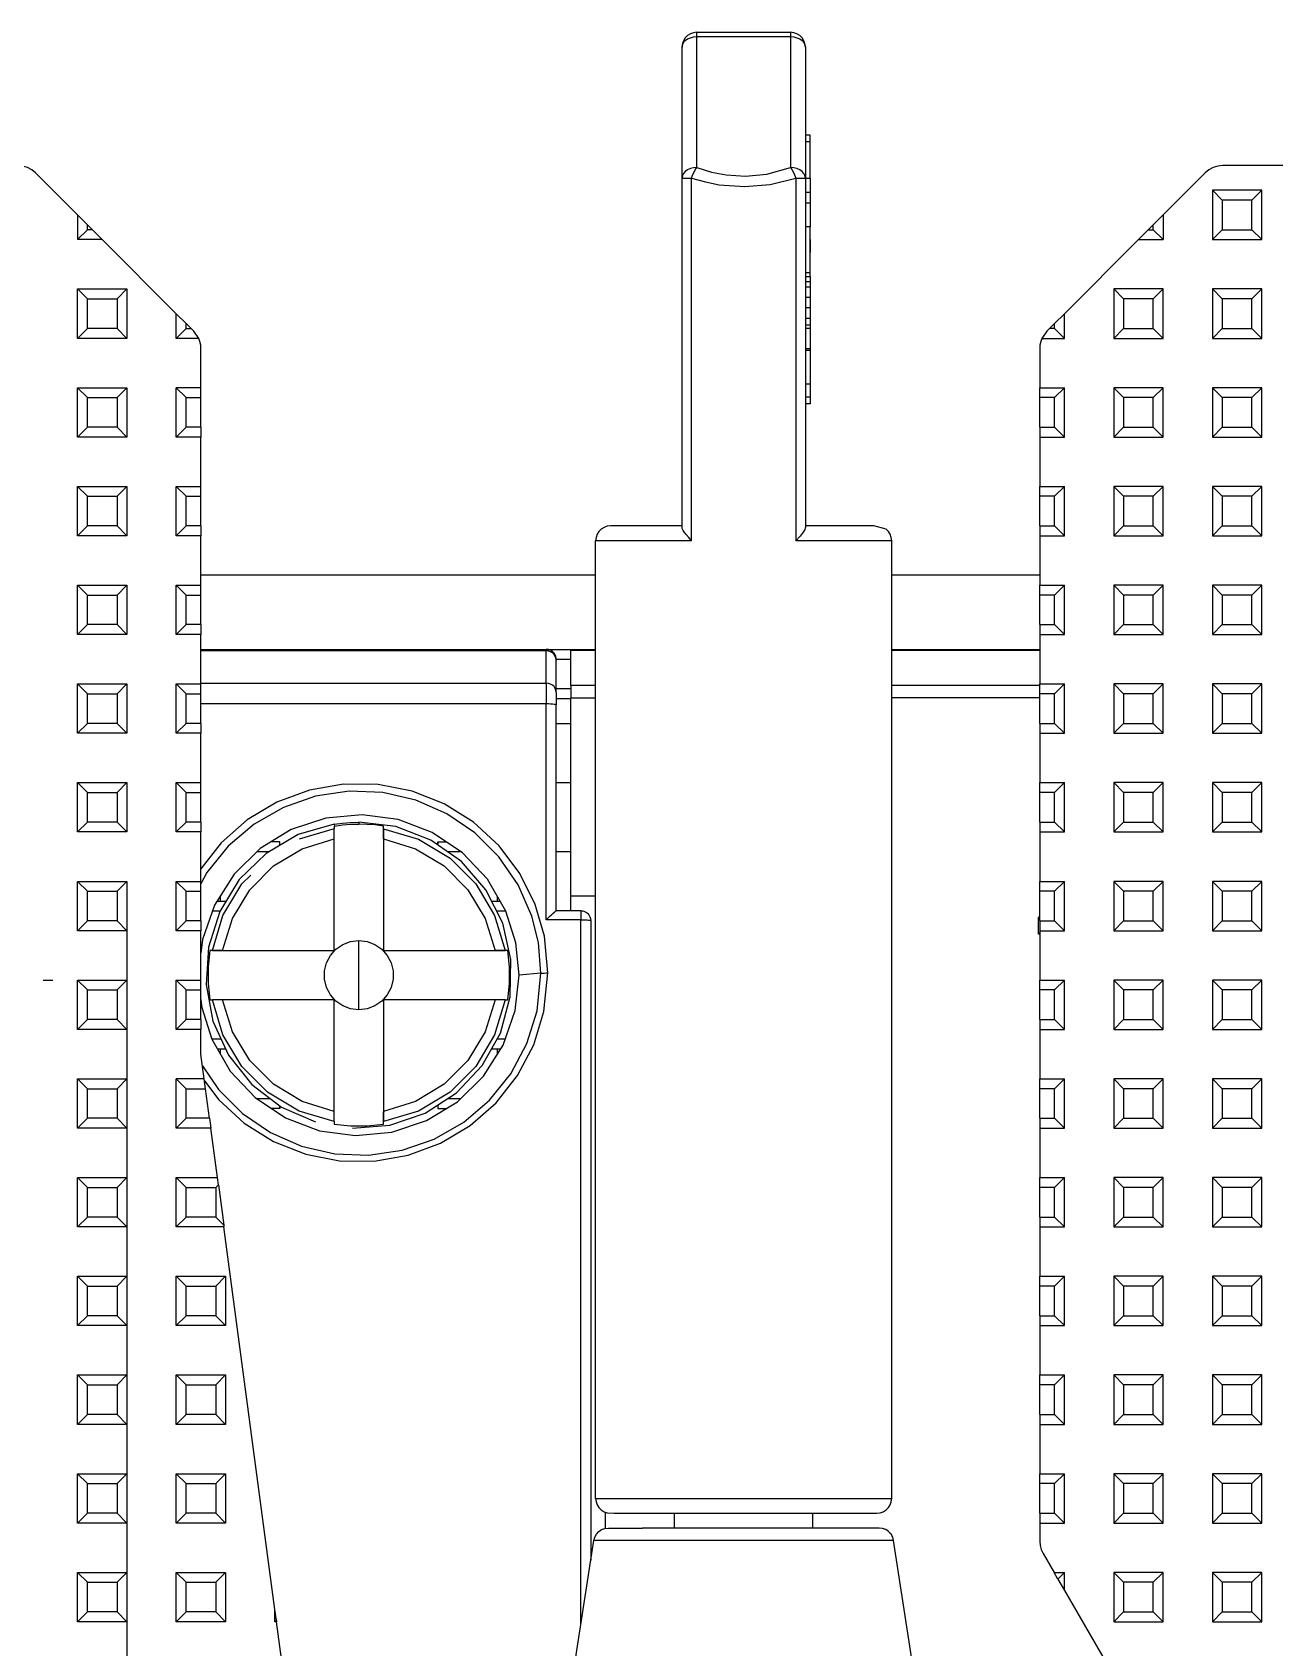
# Model space of a CAD drawing. Header units: millimetres. Extents: x 0 to 125, y 0 to 180.
# Drawn here: x 30.23 to 55.41, y 146.88 to 179.6 of the extents above; entities that cross this region are included whole.
import ezdxf

# ---------------------------------------------------------------- set-up
doc = ezdxf.new("R2010")
doc.units = ezdxf.units.MM

# ---------------------------------------------------------------- blocks, each defined once
blk = doc.blocks.new('CHINT_7200accf6e0c55f6a13e2ec68f27ea84_FACE_0')
at = {"color": 7, "linetype": 'CONTINUOUS', "true_color": 0x40d9ff}
for p, q in [((43.7, 179.6), (45.6, 179.6)), ((43.4, 176.648), (43.4, 179.3)), ((45.9, 179.3), (45.9, 176.648)), ((43.594, 169.3), (43.594, 176.648)), ((45.706, 176.648), (45.706, 169.3)), ((45.9, 176.646), (46, 176.646)), ((46, 176.646), (46, 176.363)), ((54.35, 176.2), (54.15, 176.4)), ((55.15, 176.4), (54.15, 176.4)), ((54.15, 176.4), (54.15, 175.4)), ((54.95, 176.2), (55.15, 176.4)), ((55.15, 175.4), (55.15, 176.4)), ((45.9, 176.363), (46, 176.363)), ((45.9, 176.146), (46, 176.146)), ((46, 176.363), (46, 176.146)), ((46, 176.213), (46, 175.713)), ((54.95, 176.2), (54.35, 176.2)), ((54.35, 176.2), (54.35, 175.6)), ((54.95, 175.6), (54.95, 176.2)), ((31.35, 175.6), (31.15, 175.4)), ((31.35, 175.6), (31.35, 175.7)), ((31.45, 175.6), (31.35, 175.7)), ((31.45, 175.6), (31.35, 175.6)), ((31.45, 175.6), (31.65, 175.4)), ((52.85, 175.6), (52.65, 175.4)), ((52.95, 175.7), (52.85, 175.6)), ((52.85, 175.6), (52.95, 175.6)), ((52.95, 175.6), (52.95, 175.7)), ((52.95, 175.6), (53.15, 175.4)), ((54.35, 175.6), (54.15, 175.4)), ((54.35, 175.6), (54.95, 175.6)), ((54.95, 175.6), (55.15, 175.4)), ((31.65, 175.4), (31.15, 175.4)), ((33.15, 173.9), (31.65, 175.4)), ((46, 175.401), (46, 175.137)), ((52.65, 175.4), (51.15, 173.9)), ((52.65, 175.4), (53.15, 175.4)), ((54.15, 175.4), (55.15, 175.4)), ((45.9, 174.654), (46, 174.654)), ((45.9, 174.549), (46, 174.549)), ((45.9, 174.444), (46, 174.444)), ((46, 174.654), (46, 174.549)), ((46, 174.549), (46, 174.444)), ((46, 174.444), (46, 174.233)), ((46, 174.444), (46, 174.022)), ((31.35, 174.2), (31.15, 174.4)), ((31.15, 173.4), (31.15, 174.4)), ((31.15, 174.4), (32.15, 174.4)), ((31.35, 173.6), (31.35, 174.2)), ((31.35, 174.2), (31.95, 174.2)), ((31.95, 174.2), (32.15, 174.4)), ((31.95, 174.2), (31.95, 173.6)), ((32.15, 174.4), (32.15, 173.4)), ((45.9, 174.233), (46, 174.233)), ((46, 174.403), (46, 173.161)), ((46, 174.233), (46, 174.022)), ((52.35, 174.2), (52.15, 174.4)), ((53.15, 174.4), (52.15, 174.4)), ((52.15, 174.4), (52.15, 173.4)), ((52.95, 174.2), (52.35, 174.2)), ((52.35, 174.2), (52.35, 173.6)), ((52.95, 174.2), (53.15, 174.4)), ((52.95, 173.6), (52.95, 174.2)), ((53.15, 173.4), (53.15, 174.4)), ((54.35, 174.2), (54.15, 174.4)), ((55.15, 174.4), (54.15, 174.4)), ((54.15, 174.4), (54.15, 173.4)), ((54.95, 174.2), (54.35, 174.2)), ((54.35, 174.2), (54.35, 173.6)), ((54.95, 174.2), (55.15, 174.4)), ((54.95, 173.6), (54.95, 174.2)), ((55.15, 173.4), (55.15, 174.4)), ((33.35, 173.7), (33.15, 173.9)), ((33.15, 173.4), (33.15, 173.9)), ((45.9, 174.022), (46, 174.022)), ((45.9, 173.811), (46, 173.811)), ((46, 174.022), (46, 173.811)), ((46, 173.811), (46, 173.195)), ((50.95, 173.7), (51.15, 173.9)), ((51.15, 173.4), (51.15, 173.9)), ((31.35, 173.6), (31.15, 173.4)), ((31.95, 173.6), (31.35, 173.6)), ((31.95, 173.6), (32.15, 173.4)), ((33.35, 173.6), (33.15, 173.4)), ((33.35, 173.6), (33.35, 173.7)), ((50.95, 173.6), (50.95, 173.7)), ((50.95, 173.6), (51.15, 173.4)), ((52.35, 173.6), (52.15, 173.4)), ((52.35, 173.6), (52.95, 173.6)), ((52.95, 173.6), (53.15, 173.4)), ((54.35, 173.6), (54.15, 173.4)), ((54.35, 173.6), (54.95, 173.6)), ((54.95, 173.6), (55.15, 173.4)), ((32.15, 173.4), (31.15, 173.4)), ((33.605, 173.4), (33.15, 173.4)), ((45.9, 173.195), (46, 173.195)), ((45.9, 173.161), (46, 173.161)), ((46, 173.195), (46, 173.161)), ((46, 173.161), (46, 172.478)), ((50.695, 173.4), (51.15, 173.4)), ((52.15, 173.4), (53.15, 173.4)), ((54.15, 173.4), (55.15, 173.4)), ((45.9, 172.478), (46, 172.478)), ((31.35, 172.2), (31.15, 172.4)), ((31.15, 171.4), (31.15, 172.4)), ((31.15, 172.4), (32.15, 172.4)), ((31.35, 171.6), (31.35, 172.2)), ((31.35, 172.2), (31.95, 172.2)), ((31.95, 172.2), (32.15, 172.4)), ((31.95, 172.2), (31.95, 171.6)), ((32.15, 172.4), (32.15, 171.4)), ((33.35, 172.2), (33.15, 172.4)), ((33.15, 171.4), (33.15, 172.4)), ((33.35, 172.2), (33.65, 172.2)), ((33.35, 171.6), (33.35, 172.2)), ((33.65, 171.6), (33.65, 172.2)), ((50.95, 172.2), (50.65, 172.2)), ((50.65, 171.6), (50.65, 172.2)), ((50.95, 172.2), (51.15, 172.4)), ((50.95, 171.6), (50.95, 172.2)), ((51.15, 171.4), (51.15, 172.4)), ((52.35, 172.2), (52.15, 172.4)), ((53.15, 172.4), (52.15, 172.4)), ((52.15, 172.4), (52.15, 171.4)), ((52.95, 172.2), (52.35, 172.2)), ((52.35, 172.2), (52.35, 171.6)), ((52.95, 172.2), (53.15, 172.4)), ((52.95, 171.6), (52.95, 172.2)), ((53.15, 171.4), (53.15, 172.4)), ((54.35, 172.2), (54.15, 172.4)), ((55.15, 172.4), (54.15, 172.4)), ((54.15, 172.4), (54.15, 171.4)), ((54.95, 172.2), (54.35, 172.2)), ((54.35, 172.2), (54.35, 171.6)), ((54.95, 172.2), (55.15, 172.4)), ((54.95, 171.6), (54.95, 172.2)), ((55.15, 171.4), (55.15, 172.4)), ((31.35, 171.6), (31.15, 171.4)), ((31.95, 171.6), (31.35, 171.6)), ((31.95, 171.6), (32.15, 171.4)), ((33.35, 171.6), (33.15, 171.4)), ((33.65, 171.6), (33.35, 171.6)), ((33.65, 171.6), (33.65, 171.4)), ((50.65, 171.6), (50.95, 171.6)), ((50.65, 171.6), (50.65, 171.4)), ((50.95, 171.6), (51.15, 171.4)), ((52.35, 171.6), (52.15, 171.4)), ((52.35, 171.6), (52.95, 171.6)), ((52.95, 171.6), (53.15, 171.4)), ((54.35, 171.6), (54.15, 171.4)), ((54.35, 171.6), (54.95, 171.6)), ((54.95, 171.6), (55.15, 171.4)), ((32.15, 171.4), (31.15, 171.4)), ((33.65, 171.4), (33.15, 171.4)), ((33.65, 170.4), (33.65, 171.4)), ((50.65, 171.4), (51.15, 171.4)), ((50.65, 171.4), (50.65, 170.4)), ((52.15, 171.4), (53.15, 171.4)), ((54.15, 171.4), (55.15, 171.4)), ((31.35, 170.2), (31.15, 170.4)), ((31.15, 169.4), (31.15, 170.4)), ((31.15, 170.4), (32.15, 170.4)), ((31.35, 169.6), (31.35, 170.2)), ((31.35, 170.2), (31.95, 170.2)), ((31.95, 170.2), (32.15, 170.4)), ((31.95, 170.2), (31.95, 169.6)), ((32.15, 170.4), (32.15, 169.4)), ((33.35, 170.2), (33.15, 170.4)), ((33.15, 169.4), (33.15, 170.4)), ((33.15, 170.4), (33.65, 170.4)), ((33.35, 170.2), (33.65, 170.2)), ((33.35, 169.6), (33.35, 170.2)), ((33.65, 170.2), (33.65, 170.4)), ((33.65, 169.6), (33.65, 170.2)), ((50.65, 170.2), (50.65, 170.4)), ((50.65, 170.4), (51.15, 170.4)), ((50.95, 170.2), (50.65, 170.2)), ((50.65, 169.6), (50.65, 170.2)), ((50.95, 170.2), (51.15, 170.4)), ((50.95, 169.6), (50.95, 170.2)), ((51.15, 169.4), (51.15, 170.4)), ((52.35, 170.2), (52.15, 170.4)), ((53.15, 170.4), (52.15, 170.4)), ((52.15, 170.4), (52.15, 169.4)), ((52.95, 170.2), (52.35, 170.2)), ((52.35, 170.2), (52.35, 169.6)), ((52.95, 170.2), (53.15, 170.4)), ((52.95, 169.6), (52.95, 170.2)), ((53.15, 169.4), (53.15, 170.4)), ((54.35, 170.2), (54.15, 170.4)), ((55.15, 170.4), (54.15, 170.4)), ((54.15, 170.4), (54.15, 169.4)), ((54.95, 170.2), (54.35, 170.2)), ((54.35, 170.2), (54.35, 169.6)), ((54.95, 170.2), (55.15, 170.4)), ((54.95, 169.6), (54.95, 170.2)), ((55.15, 169.4), (55.15, 170.4)), ((31.35, 169.6), (31.15, 169.4)), ((31.95, 169.6), (31.35, 169.6)), ((31.95, 169.6), (32.15, 169.4)), ((33.35, 169.6), (33.15, 169.4)), ((33.65, 169.6), (33.35, 169.6)), ((33.65, 169.6), (33.65, 169.4)), ((50.65, 169.6), (50.95, 169.6)), ((50.65, 169.6), (50.65, 169.4)), ((50.95, 169.6), (51.15, 169.4)), ((52.35, 169.6), (52.15, 169.4)), ((52.35, 169.6), (52.95, 169.6)), ((52.95, 169.6), (53.15, 169.4)), ((54.35, 169.6), (54.15, 169.4)), ((54.35, 169.6), (54.95, 169.6)), ((54.95, 169.6), (55.15, 169.4)), ((32.15, 169.4), (31.15, 169.4)), ((33.65, 169.4), (33.15, 169.4)), ((33.65, 168.4), (33.65, 169.4)), ((41.65, 149.9), (41.65, 169.3)), ((47.65, 149.9), (47.65, 169.3)), ((50.65, 169.4), (51.15, 169.4)), ((50.65, 169.4), (50.65, 168.4)), ((52.15, 169.4), (53.15, 169.4)), ((54.15, 169.4), (55.15, 169.4)), ((41.65, 168.6), (33.65, 168.6)), ((50.65, 168.6), (47.65, 168.6)), ((31.35, 168.2), (31.15, 168.4)), ((31.15, 167.4), (31.15, 168.4)), ((31.15, 168.4), (32.15, 168.4)), ((31.95, 168.2), (32.15, 168.4)), ((32.15, 168.4), (32.15, 167.4)), ((33.35, 168.2), (33.15, 168.4)), ((33.15, 167.4), (33.15, 168.4)), ((33.15, 168.4), (33.65, 168.4)), ((33.65, 168.2), (33.65, 168.4)), ((50.65, 168.2), (50.65, 168.4)), ((50.65, 168.4), (51.15, 168.4)), ((50.95, 168.2), (51.15, 168.4)), ((51.15, 167.4), (51.15, 168.4)), ((52.35, 168.2), (52.15, 168.4)), ((53.15, 168.4), (52.15, 168.4)), ((52.15, 168.4), (52.15, 167.4)), ((52.95, 168.2), (53.15, 168.4)), ((53.15, 167.4), (53.15, 168.4)), ((54.35, 168.2), (54.15, 168.4)), ((55.15, 168.4), (54.15, 168.4)), ((54.15, 168.4), (54.15, 167.4)), ((54.95, 168.2), (55.15, 168.4)), ((55.15, 167.4), (55.15, 168.4)), ((31.35, 167.6), (31.35, 168.2)), ((31.35, 168.2), (31.95, 168.2)), ((31.95, 168.2), (31.95, 167.6)), ((33.35, 168.2), (33.65, 168.2)), ((33.35, 167.6), (33.35, 168.2)), ((33.65, 167.6), (33.65, 168.2)), ((50.95, 168.2), (50.65, 168.2)), ((50.65, 167.6), (50.65, 168.2)), ((50.95, 167.6), (50.95, 168.2)), ((52.95, 168.2), (52.35, 168.2)), ((52.35, 168.2), (52.35, 167.6)), ((52.95, 167.6), (52.95, 168.2)), ((54.95, 168.2), (54.35, 168.2)), ((54.35, 168.2), (54.35, 167.6)), ((54.95, 167.6), (54.95, 168.2)), ((31.35, 167.6), (31.15, 167.4)), ((31.95, 167.6), (31.35, 167.6)), ((31.95, 167.6), (32.15, 167.4)), ((33.35, 167.6), (33.15, 167.4)), ((33.65, 167.6), (33.35, 167.6)), ((33.65, 167.6), (33.65, 167.4)), ((50.65, 167.6), (50.95, 167.6)), ((50.65, 167.6), (50.65, 167.4)), ((50.95, 167.6), (51.15, 167.4)), ((52.35, 167.6), (52.15, 167.4)), ((52.35, 167.6), (52.95, 167.6)), ((52.95, 167.6), (53.15, 167.4)), ((54.35, 167.6), (54.15, 167.4)), ((54.35, 167.6), (54.95, 167.6)), ((54.95, 167.6), (55.15, 167.4)), ((32.15, 167.4), (31.15, 167.4)), ((33.65, 167.4), (33.15, 167.4)), ((33.65, 166.4), (33.65, 167.4)), ((50.65, 167.4), (51.15, 167.4)), ((50.65, 167.4), (50.65, 166.4)), ((52.15, 167.4), (53.15, 167.4)), ((54.15, 167.4), (55.15, 167.4)), ((47.65, 167.1), (50.65, 167.1)), ((47.65, 167.08), (50.65, 167.08)), ((31.35, 166.2), (31.15, 166.4)), ((31.15, 165.4), (31.15, 166.4)), ((31.15, 166.4), (32.15, 166.4)), ((31.95, 166.2), (32.15, 166.4)), ((32.15, 166.4), (32.15, 165.4)), ((33.35, 166.2), (33.15, 166.4)), ((33.15, 165.4), (33.15, 166.4)), ((33.15, 166.4), (33.65, 166.4)), ((33.65, 166.2), (33.65, 166.4)), ((41.15, 166.3), (40.85, 166.3)), ((50.65, 166.37), (47.65, 166.37)), ((50.65, 166.2), (50.65, 166.4)), ((50.65, 166.4), (51.15, 166.4)), ((50.95, 166.2), (51.15, 166.4)), ((51.15, 165.4), (51.15, 166.4)), ((52.35, 166.2), (52.15, 166.4)), ((53.15, 166.4), (52.15, 166.4)), ((52.15, 166.4), (52.15, 165.4)), ((52.95, 166.2), (53.15, 166.4)), ((53.15, 165.4), (53.15, 166.4)), ((54.35, 166.2), (54.15, 166.4)), ((55.15, 166.4), (54.15, 166.4)), ((54.15, 166.4), (54.15, 165.4)), ((54.95, 166.2), (55.15, 166.4)), ((55.15, 165.4), (55.15, 166.4)), ((31.35, 165.6), (31.35, 166.2)), ((31.35, 166.2), (31.95, 166.2)), ((31.95, 166.2), (31.95, 165.6)), ((33.35, 166.2), (33.65, 166.2)), ((33.35, 165.6), (33.35, 166.2)), ((33.65, 165.6), (33.65, 166.2)), ((40.849, 161.804), (40.85, 165.975)), ((41.15, 166.1), (40.85, 166.1)), ((50.65, 166.117), (47.65, 166.117)), ((50.95, 166.2), (50.65, 166.2)), ((50.65, 165.6), (50.65, 166.2)), ((50.95, 165.6), (50.95, 166.2)), ((52.95, 166.2), (52.35, 166.2)), ((52.35, 166.2), (52.35, 165.6)), ((52.95, 165.6), (52.95, 166.2)), ((54.95, 166.2), (54.35, 166.2)), ((54.35, 166.2), (54.35, 165.6)), ((54.95, 165.6), (54.95, 166.2)), ((31.35, 165.6), (31.15, 165.4)), ((31.95, 165.6), (31.35, 165.6)), ((31.95, 165.6), (32.15, 165.4)), ((33.35, 165.6), (33.15, 165.4)), ((33.65, 165.6), (33.35, 165.6)), ((33.65, 165.6), (33.65, 165.4)), ((40.85, 165.6), (41.15, 165.6)), ((50.65, 165.6), (50.95, 165.6)), ((50.65, 165.6), (50.65, 165.4)), ((50.95, 165.6), (51.15, 165.4)), ((52.35, 165.6), (52.15, 165.4)), ((52.35, 165.6), (52.95, 165.6)), ((52.95, 165.6), (53.15, 165.4)), ((54.35, 165.6), (54.15, 165.4)), ((54.35, 165.6), (54.95, 165.6)), ((54.95, 165.6), (55.15, 165.4)), ((32.15, 165.4), (31.15, 165.4)), ((33.65, 165.4), (33.15, 165.4)), ((33.65, 164.4), (33.65, 165.4)), ((50.65, 165.4), (51.15, 165.4)), ((50.65, 165.4), (50.65, 164.4)), ((52.15, 165.4), (53.15, 165.4)), ((54.15, 165.4), (55.15, 165.4)), ((31.35, 164.2), (31.15, 164.4)), ((31.15, 163.4), (31.15, 164.4)), ((31.15, 164.4), (32.15, 164.4)), ((31.95, 164.2), (32.15, 164.4)), ((32.15, 164.4), (32.15, 163.4)), ((33.35, 164.2), (33.15, 164.4)), ((33.15, 163.4), (33.15, 164.4)), ((33.15, 164.4), (33.65, 164.4)), ((33.65, 164.2), (33.65, 164.4)), ((40.85, 164.4), (41.15, 164.4)), ((50.65, 164.2), (50.65, 164.4)), ((50.65, 164.4), (51.15, 164.4)), ((50.95, 164.2), (51.15, 164.4)), ((51.15, 163.4), (51.15, 164.4)), ((52.35, 164.2), (52.15, 164.4)), ((53.15, 164.4), (52.15, 164.4)), ((52.15, 164.4), (52.15, 163.4)), ((52.95, 164.2), (53.15, 164.4)), ((53.15, 163.4), (53.15, 164.4)), ((54.35, 164.2), (54.15, 164.4)), ((55.15, 164.4), (54.15, 164.4)), ((54.15, 164.4), (54.15, 163.4)), ((54.95, 164.2), (55.15, 164.4)), ((55.15, 163.4), (55.15, 164.4)), ((31.35, 163.6), (31.35, 164.2)), ((31.35, 164.2), (31.95, 164.2)), ((31.95, 164.2), (31.95, 163.6)), ((33.35, 164.2), (33.65, 164.2)), ((33.35, 163.6), (33.35, 164.2)), ((33.65, 163.6), (33.65, 164.2)), ((50.95, 164.2), (50.65, 164.2)), ((50.65, 163.6), (50.65, 164.2)), ((50.95, 163.6), (50.95, 164.2)), ((52.95, 164.2), (52.35, 164.2)), ((52.35, 164.2), (52.35, 163.6)), ((52.95, 163.6), (52.95, 164.2)), ((54.95, 164.2), (54.35, 164.2)), ((54.35, 164.2), (54.35, 163.6)), ((54.95, 163.6), (54.95, 164.2)), ((31.35, 163.6), (31.15, 163.4)), ((32.15, 163.4), (31.15, 163.4)), ((31.95, 163.6), (31.35, 163.6)), ((31.95, 163.6), (32.15, 163.4)), ((33.35, 163.6), (33.15, 163.4)), ((33.65, 163.4), (33.15, 163.4)), ((33.65, 163.6), (33.35, 163.6)), ((33.65, 163.6), (33.65, 163.4)), ((33.65, 162.4), (33.65, 163.4)), ((36.35, 163.559), (36.356, 163.52)), ((36.85, 163.6), (36.85, 163.56)), ((37.35, 163.263), (37.35, 163.466)), ((50.65, 163.6), (50.95, 163.6)), ((50.65, 163.6), (50.65, 163.4)), ((50.65, 163.4), (51.15, 163.4)), ((50.65, 163.4), (50.65, 162.4)), ((50.95, 163.6), (51.15, 163.4)), ((52.35, 163.6), (52.15, 163.4)), ((52.15, 163.4), (53.15, 163.4)), ((52.35, 163.6), (52.95, 163.6)), ((52.95, 163.6), (53.15, 163.4)), ((54.35, 163.6), (54.15, 163.4)), ((54.15, 163.4), (55.15, 163.4)), ((54.35, 163.6), (54.95, 163.6)), ((54.95, 163.6), (55.15, 163.4)), ((35.03, 163), (34.788, 163)), ((38.921, 163), (38.644, 163)), ((41.15, 163), (40.85, 163)), ((31.35, 162.2), (31.15, 162.4)), ((31.15, 161.4), (31.15, 162.4)), ((31.15, 162.4), (32.15, 162.4)), ((31.95, 162.2), (32.15, 162.4)), ((32.15, 162.4), (32.15, 161.4)), ((33.35, 162.2), (33.15, 162.4)), ((33.15, 161.4), (33.15, 162.4)), ((33.15, 162.4), (33.65, 162.4)), ((33.65, 162.2), (33.65, 162.4)), ((50.65, 162.2), (50.65, 162.4)), ((50.65, 162.4), (51.15, 162.4)), ((50.95, 162.2), (51.15, 162.4)), ((51.15, 161.4), (51.15, 162.4)), ((52.35, 162.2), (52.15, 162.4)), ((53.15, 162.4), (52.15, 162.4)), ((52.15, 162.4), (52.15, 161.4)), ((52.95, 162.2), (53.15, 162.4)), ((53.15, 161.4), (53.15, 162.4)), ((54.35, 162.2), (54.15, 162.4)), ((55.15, 162.4), (54.15, 162.4)), ((54.15, 162.4), (54.15, 161.4)), ((54.95, 162.2), (55.15, 162.4)), ((55.15, 161.4), (55.15, 162.4)), ((31.35, 161.6), (31.35, 162.2)), ((31.35, 162.2), (31.95, 162.2)), ((31.95, 162.2), (31.95, 161.6)), ((33.35, 162.2), (33.65, 162.2)), ((33.35, 161.6), (33.35, 162.2)), ((33.65, 161.6), (33.65, 162.2)), ((33.978, 162), (34.16, 162)), ((34.042, 162.102), (34.042, 162)), ((39.539, 162), (39.712, 162)), ((39.658, 162), (39.658, 162.094)), ((41.15, 161.804), (41.15, 162.1)), ((41.65, 162.1), (41.15, 162.1)), ((50.95, 162.2), (50.65, 162.2)), ((50.65, 161.6), (50.65, 162.2)), ((50.95, 161.6), (50.95, 162.2)), ((52.95, 162.2), (52.35, 162.2)), ((52.35, 162.2), (52.35, 161.6)), ((52.95, 161.6), (52.95, 162.2)), ((54.95, 162.2), (54.35, 162.2)), ((54.35, 162.2), (54.35, 161.6)), ((54.95, 161.6), (54.95, 162.2)), ((33.884, 161.8), (34.037, 161.8)), ((39.641, 161.8), (39.828, 161.8)), ((31.35, 161.6), (31.15, 161.4)), ((32.15, 161.4), (31.15, 161.4)), ((31.95, 161.6), (31.35, 161.6)), ((31.95, 161.6), (32.15, 161.4)), ((32.15, 161.4), (32.15, 144.4)), ((33.35, 161.6), (33.15, 161.4)), ((33.65, 161.4), (33.15, 161.4)), ((33.65, 161.6), (33.35, 161.6)), ((33.65, 161.6), (33.65, 161.4)), ((33.65, 160.4), (33.65, 161.4)), ((41.55, 161.604), (41.55, 148.651)), ((50.617, 161.363), (50.65, 161.363)), ((50.65, 161.6), (50.95, 161.6)), ((50.65, 161.6), (50.65, 161.4)), ((50.65, 161.4), (51.15, 161.4)), ((50.65, 161.4), (50.65, 160.4)), ((50.95, 161.6), (51.15, 161.4)), ((52.35, 161.6), (52.15, 161.4)), ((52.15, 161.4), (53.15, 161.4)), ((52.35, 161.6), (52.95, 161.6)), ((52.95, 161.6), (53.15, 161.4)), ((54.35, 161.6), (54.15, 161.4)), ((54.15, 161.4), (55.15, 161.4)), ((54.35, 161.6), (54.95, 161.6)), ((54.95, 161.6), (55.15, 161.4)), ((34.087, 161), (33.884, 161)), ((39.816, 161), (39.613, 161)), ((30.45, 160.4), (30.65, 160.4)), ((31.35, 160.2), (31.15, 160.4)), ((31.15, 159.4), (31.15, 160.4)), ((31.15, 160.4), (32.15, 160.4)), ((31.95, 160.2), (32.15, 160.4)), ((32.15, 160.4), (32.15, 159.4)), ((33.35, 160.2), (33.15, 160.4)), ((33.15, 159.4), (33.15, 160.4)), ((33.15, 160.4), (33.65, 160.4)), ((33.65, 160.2), (33.65, 160.4)), ((40.542, 160.539), (40.1, 160.5)), ((50.65, 160.2), (50.65, 160.4)), ((50.65, 160.4), (51.15, 160.4)), ((50.95, 160.2), (51.15, 160.4)), ((51.15, 159.4), (51.15, 160.4)), ((52.35, 160.2), (52.15, 160.4)), ((53.15, 160.4), (52.15, 160.4)), ((52.15, 160.4), (52.15, 159.4)), ((52.95, 160.2), (53.15, 160.4)), ((53.15, 159.4), (53.15, 160.4)), ((54.35, 160.2), (54.15, 160.4)), ((55.15, 160.4), (54.15, 160.4)), ((54.15, 160.4), (54.15, 159.4)), ((54.95, 160.2), (55.15, 160.4)), ((55.15, 159.4), (55.15, 160.4)), ((31.35, 159.6), (31.35, 160.2)), ((31.35, 160.2), (31.95, 160.2)), ((31.95, 160.2), (31.95, 159.6)), ((33.35, 160.2), (33.65, 160.2)), ((33.35, 159.6), (33.35, 160.2)), ((33.65, 159.6), (33.65, 160.2)), ((50.95, 160.2), (50.65, 160.2)), ((50.65, 159.6), (50.65, 160.2)), ((50.95, 159.6), (50.95, 160.2)), ((52.95, 160.2), (52.35, 160.2)), ((52.35, 160.2), (52.35, 159.6)), ((52.95, 159.6), (52.95, 160.2)), ((54.95, 160.2), (54.35, 160.2)), ((54.35, 160.2), (54.35, 159.6)), ((54.95, 159.6), (54.95, 160.2)), ((34.087, 160), (33.884, 160)), ((39.816, 160), (39.613, 160)), ((31.35, 159.6), (31.15, 159.4)), ((32.15, 159.4), (31.15, 159.4)), ((31.95, 159.6), (31.35, 159.6)), ((31.95, 159.6), (32.15, 159.4)), ((33.35, 159.6), (33.15, 159.4)), ((33.65, 159.6), (33.35, 159.6)), ((50.65, 159.6), (50.95, 159.6)), ((50.65, 159.6), (50.65, 159.4)), ((50.65, 159.4), (51.15, 159.4)), ((50.65, 159.4), (50.65, 158.4)), ((50.95, 159.6), (51.15, 159.4)), ((52.35, 159.6), (52.15, 159.4)), ((52.15, 159.4), (53.15, 159.4)), ((52.35, 159.6), (52.95, 159.6)), ((52.95, 159.6), (53.15, 159.4)), ((54.35, 159.6), (54.15, 159.4)), ((54.15, 159.4), (55.15, 159.4)), ((54.35, 159.6), (54.95, 159.6)), ((54.95, 159.6), (55.15, 159.4)), ((34.061, 159.2), (33.872, 159.2)), ((39.816, 159.2), (39.648, 159.2)), ((34.152, 159), (33.988, 159)), ((34.042, 159), (34.042, 158.906)), ((39.722, 159), (39.536, 159)), ((39.658, 158.898), (39.658, 159)), ((31.35, 158.2), (31.15, 158.4)), ((31.15, 157.4), (31.15, 158.4)), ((31.15, 158.4), (32.15, 158.4)), ((31.95, 158.2), (32.15, 158.4)), ((32.15, 158.4), (32.15, 157.4)), ((33.35, 158.2), (33.15, 158.4)), ((33.15, 157.4), (33.15, 158.4)), ((50.65, 158.2), (50.65, 158.4)), ((50.65, 158.4), (51.15, 158.4)), ((50.95, 158.2), (51.15, 158.4)), ((51.15, 157.4), (51.15, 158.4)), ((52.35, 158.2), (52.15, 158.4)), ((53.15, 158.4), (52.15, 158.4)), ((52.15, 158.4), (52.15, 157.4)), ((52.95, 158.2), (53.15, 158.4)), ((53.15, 157.4), (53.15, 158.4)), ((54.35, 158.2), (54.15, 158.4)), ((55.15, 158.4), (54.15, 158.4)), ((54.15, 158.4), (54.15, 157.4)), ((54.95, 158.2), (55.15, 158.4)), ((55.15, 157.4), (55.15, 158.4)), ((31.35, 157.6), (31.35, 158.2)), ((31.35, 158.2), (31.95, 158.2)), ((31.95, 158.2), (31.95, 157.6)), ((33.35, 158.2), (33.743, 158.2)), ((33.35, 157.6), (33.35, 158.2)), ((33.823, 157.6), (33.743, 158.2)), ((50.95, 158.2), (50.65, 158.2)), ((50.65, 157.6), (50.65, 158.2)), ((50.95, 157.6), (50.95, 158.2)), ((52.95, 158.2), (52.35, 158.2)), ((52.35, 158.2), (52.35, 157.6)), ((52.95, 157.6), (52.95, 158.2)), ((54.95, 158.2), (54.35, 158.2)), ((54.35, 158.2), (54.35, 157.6)), ((54.95, 157.6), (54.95, 158.2)), ((34.779, 158), (35.054, 158)), ((36.35, 157.534), (36.35, 157.737)), ((37.35, 157.534), (37.35, 157.737)), ((38.651, 158), (38.912, 158)), ((31.35, 157.6), (31.15, 157.4)), ((31.95, 157.6), (31.35, 157.6)), ((31.95, 157.6), (32.15, 157.4)), ((33.35, 157.6), (33.15, 157.4)), ((33.823, 157.6), (33.35, 157.6)), ((33.823, 157.6), (33.85, 157.4)), ((50.65, 157.6), (50.95, 157.6)), ((50.65, 157.6), (50.65, 157.4)), ((50.95, 157.6), (51.15, 157.4)), ((52.35, 157.6), (52.15, 157.4)), ((52.35, 157.6), (52.95, 157.6)), ((52.95, 157.6), (53.15, 157.4)), ((54.35, 157.6), (54.15, 157.4)), ((54.35, 157.6), (54.95, 157.6)), ((54.95, 157.6), (55.15, 157.4)), ((32.15, 157.4), (31.15, 157.4)), ((33.85, 157.4), (33.15, 157.4)), ((33.983, 156.4), (33.85, 157.4)), ((50.65, 157.4), (51.15, 157.4)), ((50.65, 157.4), (50.65, 156.4)), ((52.15, 157.4), (53.15, 157.4)), ((54.15, 157.4), (55.15, 157.4)), ((31.35, 156.2), (31.15, 156.4)), ((31.15, 155.4), (31.15, 156.4)), ((31.15, 156.4), (32.15, 156.4)), ((31.35, 156.2), (31.95, 156.2)), ((31.35, 155.6), (31.35, 156.2)), ((31.95, 156.2), (32.15, 156.4)), ((31.95, 156.2), (31.95, 155.6)), ((32.15, 156.4), (32.15, 155.4)), ((33.35, 156.2), (33.15, 156.4)), ((33.15, 155.4), (33.15, 156.4)), ((33.15, 156.4), (33.983, 156.4)), ((33.35, 156.2), (33.95, 156.2)), ((33.35, 155.6), (33.35, 156.2)), ((33.95, 156.2), (34.003, 156.253)), ((33.95, 156.2), (33.95, 155.6)), ((34.003, 156.253), (33.983, 156.4)), ((34.003, 156.253), (34.112, 155.438)), ((50.65, 156.2), (50.65, 156.4)), ((50.65, 156.4), (51.15, 156.4)), ((50.95, 156.2), (50.65, 156.2)), ((50.65, 155.6), (50.65, 156.2)), ((50.95, 156.2), (51.15, 156.4)), ((50.95, 155.6), (50.95, 156.2)), ((51.15, 155.4), (51.15, 156.4)), ((52.35, 156.2), (52.15, 156.4)), ((53.15, 156.4), (52.15, 156.4)), ((52.15, 156.4), (52.15, 155.4)), ((52.95, 156.2), (52.35, 156.2)), ((52.35, 156.2), (52.35, 155.6)), ((52.95, 156.2), (53.15, 156.4)), ((52.95, 155.6), (52.95, 156.2)), ((53.15, 155.4), (53.15, 156.4)), ((54.35, 156.2), (54.15, 156.4)), ((55.15, 156.4), (54.15, 156.4)), ((54.15, 156.4), (54.15, 155.4)), ((54.95, 156.2), (54.35, 156.2)), ((54.35, 156.2), (54.35, 155.6)), ((54.95, 156.2), (55.15, 156.4)), ((54.95, 155.6), (54.95, 156.2)), ((55.15, 155.4), (55.15, 156.4)), ((31.35, 155.6), (31.15, 155.4)), ((31.95, 155.6), (31.35, 155.6)), ((31.95, 155.6), (32.15, 155.4)), ((33.35, 155.6), (33.15, 155.4)), ((33.95, 155.6), (33.35, 155.6)), ((33.95, 155.6), (34.112, 155.438)), ((50.65, 155.6), (50.95, 155.6)), ((50.65, 155.6), (50.65, 155.4)), ((50.95, 155.6), (51.15, 155.4)), ((52.35, 155.6), (52.15, 155.4)), ((52.35, 155.6), (52.95, 155.6)), ((52.95, 155.6), (53.15, 155.4)), ((54.35, 155.6), (54.15, 155.4)), ((54.35, 155.6), (54.95, 155.6)), ((54.95, 155.6), (55.15, 155.4)), ((32.15, 155.4), (31.15, 155.4)), ((34.117, 155.4), (33.15, 155.4)), ((34.112, 155.438), (34.117, 155.4)), ((35.15, 147.65), (34.117, 155.4)), ((50.65, 155.4), (51.15, 155.4)), ((50.65, 155.4), (50.65, 154.4)), ((52.15, 155.4), (53.15, 155.4)), ((54.15, 155.4), (55.15, 155.4)), ((31.35, 154.2), (31.15, 154.4)), ((31.15, 153.4), (31.15, 154.4)), ((31.15, 154.4), (32.15, 154.4)), ((31.35, 153.6), (31.35, 154.2)), ((31.35, 154.2), (31.95, 154.2)), ((31.95, 154.2), (32.15, 154.4)), ((31.95, 154.2), (31.95, 153.6)), ((32.15, 154.4), (32.15, 153.4)), ((33.35, 154.2), (33.15, 154.4)), ((33.15, 153.4), (33.15, 154.4)), ((33.15, 154.4), (34.15, 154.4)), ((33.35, 154.2), (33.95, 154.2)), ((33.35, 153.6), (33.35, 154.2)), ((33.95, 154.2), (34.15, 154.4)), ((33.95, 154.2), (33.95, 153.6)), ((34.15, 154.4), (34.15, 153.4)), ((50.65, 154.2), (50.65, 154.4)), ((50.65, 154.4), (51.15, 154.4)), ((50.95, 154.2), (50.65, 154.2)), ((50.65, 153.6), (50.65, 154.2)), ((50.95, 154.2), (51.15, 154.4)), ((50.95, 153.6), (50.95, 154.2)), ((51.15, 153.4), (51.15, 154.4)), ((52.35, 154.2), (52.15, 154.4)), ((53.15, 154.4), (52.15, 154.4)), ((52.15, 154.4), (52.15, 153.4)), ((52.95, 154.2), (52.35, 154.2)), ((52.35, 154.2), (52.35, 153.6)), ((52.95, 154.2), (53.15, 154.4)), ((52.95, 153.6), (52.95, 154.2)), ((53.15, 153.4), (53.15, 154.4)), ((54.35, 154.2), (54.15, 154.4)), ((55.15, 154.4), (54.15, 154.4)), ((54.15, 154.4), (54.15, 153.4)), ((54.95, 154.2), (54.35, 154.2)), ((54.35, 154.2), (54.35, 153.6)), ((54.95, 154.2), (55.15, 154.4)), ((54.95, 153.6), (54.95, 154.2)), ((55.15, 153.4), (55.15, 154.4)), ((31.35, 153.6), (31.15, 153.4)), ((31.95, 153.6), (31.35, 153.6)), ((31.95, 153.6), (32.15, 153.4)), ((33.35, 153.6), (33.15, 153.4)), ((33.95, 153.6), (33.35, 153.6)), ((33.95, 153.6), (34.15, 153.4)), ((50.65, 153.6), (50.95, 153.6)), ((50.65, 153.6), (50.65, 153.4)), ((50.95, 153.6), (51.15, 153.4)), ((52.35, 153.6), (52.15, 153.4)), ((52.35, 153.6), (52.95, 153.6)), ((52.95, 153.6), (53.15, 153.4)), ((54.35, 153.6), (54.15, 153.4)), ((54.35, 153.6), (54.95, 153.6)), ((54.95, 153.6), (55.15, 153.4)), ((32.15, 153.4), (31.15, 153.4)), ((34.15, 153.4), (33.15, 153.4)), ((50.65, 153.4), (51.15, 153.4)), ((50.65, 153.4), (50.65, 152.4)), ((52.15, 153.4), (53.15, 153.4)), ((54.15, 153.4), (55.15, 153.4)), ((31.35, 152.2), (31.15, 152.4)), ((31.15, 151.4), (31.15, 152.4)), ((31.15, 152.4), (32.15, 152.4)), ((31.35, 152.2), (31.95, 152.2)), ((31.35, 151.6), (31.35, 152.2)), ((31.95, 152.2), (32.15, 152.4)), ((31.95, 152.2), (31.95, 151.6)), ((32.15, 152.4), (32.15, 151.4)), ((33.35, 152.2), (33.15, 152.4)), ((33.15, 151.4), (33.15, 152.4)), ((33.15, 152.4), (34.15, 152.4)), ((33.35, 152.2), (33.95, 152.2)), ((33.35, 151.6), (33.35, 152.2)), ((33.95, 152.2), (34.15, 152.4)), ((33.95, 152.2), (33.95, 151.6)), ((34.15, 152.4), (34.15, 151.4)), ((50.65, 152.2), (50.65, 152.4)), ((50.65, 152.4), (51.15, 152.4)), ((50.95, 152.2), (50.65, 152.2)), ((50.65, 151.6), (50.65, 152.2)), ((50.95, 152.2), (51.15, 152.4)), ((50.95, 151.6), (50.95, 152.2)), ((51.15, 151.4), (51.15, 152.4)), ((52.35, 152.2), (52.15, 152.4)), ((53.15, 152.4), (52.15, 152.4)), ((52.15, 152.4), (52.15, 151.4)), ((52.95, 152.2), (52.35, 152.2)), ((52.35, 152.2), (52.35, 151.6)), ((52.95, 152.2), (53.15, 152.4)), ((52.95, 151.6), (52.95, 152.2)), ((53.15, 151.4), (53.15, 152.4)), ((54.35, 152.2), (54.15, 152.4)), ((55.15, 152.4), (54.15, 152.4)), ((54.15, 152.4), (54.15, 151.4)), ((54.95, 152.2), (54.35, 152.2)), ((54.35, 152.2), (54.35, 151.6)), ((54.95, 152.2), (55.15, 152.4)), ((54.95, 151.6), (54.95, 152.2)), ((55.15, 151.4), (55.15, 152.4)), ((31.35, 151.6), (31.15, 151.4)), ((31.95, 151.6), (31.35, 151.6)), ((31.95, 151.6), (32.15, 151.4)), ((33.35, 151.6), (33.15, 151.4)), ((33.95, 151.6), (33.35, 151.6)), ((33.95, 151.6), (34.15, 151.4)), ((50.65, 151.6), (50.95, 151.6)), ((50.65, 151.6), (50.65, 151.4)), ((50.95, 151.6), (51.15, 151.4)), ((52.35, 151.6), (52.15, 151.4)), ((52.35, 151.6), (52.95, 151.6)), ((52.95, 151.6), (53.15, 151.4)), ((54.35, 151.6), (54.15, 151.4)), ((54.35, 151.6), (54.95, 151.6)), ((54.95, 151.6), (55.15, 151.4)), ((32.15, 151.4), (31.15, 151.4)), ((34.15, 151.4), (33.15, 151.4)), ((50.65, 151.4), (51.15, 151.4)), ((50.65, 151.4), (50.65, 150.4)), ((52.15, 151.4), (53.15, 151.4)), ((54.15, 151.4), (55.15, 151.4)), ((31.35, 150.2), (31.15, 150.4)), ((31.15, 149.4), (31.15, 150.4)), ((31.15, 150.4), (32.15, 150.4)), ((31.95, 150.2), (32.15, 150.4)), ((32.15, 150.4), (32.15, 149.4)), ((33.35, 150.2), (33.15, 150.4)), ((33.15, 149.4), (33.15, 150.4)), ((33.15, 150.4), (34.15, 150.4)), ((33.95, 150.2), (34.15, 150.4)), ((34.15, 150.4), (34.15, 149.4)), ((50.65, 150.2), (50.65, 150.4)), ((50.65, 150.4), (51.15, 150.4)), ((50.95, 150.2), (51.15, 150.4)), ((51.15, 149.4), (51.15, 150.4)), ((52.35, 150.2), (52.15, 150.4)), ((53.15, 150.4), (52.15, 150.4)), ((52.15, 150.4), (52.15, 149.4)), ((52.95, 150.2), (53.15, 150.4)), ((53.15, 149.4), (53.15, 150.4)), ((54.35, 150.2), (54.15, 150.4)), ((55.15, 150.4), (54.15, 150.4)), ((54.15, 150.4), (54.15, 149.4)), ((54.95, 150.2), (55.15, 150.4)), ((55.15, 149.4), (55.15, 150.4)), ((31.35, 150.2), (31.95, 150.2)), ((31.35, 149.6), (31.35, 150.2)), ((31.95, 150.2), (31.95, 149.6)), ((33.35, 150.2), (33.95, 150.2)), ((33.35, 149.6), (33.35, 150.2)), ((33.95, 150.2), (33.95, 149.6)), ((50.95, 150.2), (50.65, 150.2)), ((50.65, 149.6), (50.65, 150.2)), ((50.95, 149.6), (50.95, 150.2)), ((52.95, 150.2), (52.35, 150.2)), ((52.35, 150.2), (52.35, 149.6)), ((52.95, 149.6), (52.95, 150.2)), ((54.95, 150.2), (54.35, 150.2)), ((54.35, 150.2), (54.35, 149.6)), ((54.95, 149.6), (54.95, 150.2)), ((31.35, 149.6), (31.15, 149.4)), ((31.95, 149.6), (31.35, 149.6)), ((31.95, 149.6), (32.15, 149.4)), ((33.35, 149.6), (33.15, 149.4)), ((33.95, 149.6), (33.35, 149.6)), ((33.95, 149.6), (34.15, 149.4)), ((41.85, 149.293), (41.85, 149.619)), ((43.25, 149.3), (43.25, 149.6)), ((46.05, 149.3), (46.05, 149.6)), ((50.65, 149.6), (50.95, 149.6)), ((50.95, 149.6), (51.15, 149.4)), ((52.35, 149.6), (52.15, 149.4)), ((52.35, 149.6), (52.95, 149.6)), ((52.95, 149.6), (53.15, 149.4)), ((54.35, 149.6), (54.15, 149.4)), ((54.35, 149.6), (54.95, 149.6)), ((54.95, 149.6), (55.15, 149.4)), ((32.15, 149.4), (31.15, 149.4)), ((34.15, 149.4), (33.15, 149.4)), ((41.837, 149.292), (41.907, 149.3)), ((41.907, 149.3), (41.907, 149.296)), ((41.907, 149.3), (42.597, 149.3)), ((52.15, 149.4), (53.15, 149.4)), ((54.15, 149.4), (55.15, 149.4)), ((40.846, 144.072), (41.611, 149.046)), ((48.454, 144.072), (47.689, 149.046)), ((31.35, 148.2), (31.15, 148.4)), ((31.15, 147.4), (31.15, 148.4)), ((31.15, 148.4), (32.15, 148.4)), ((31.95, 148.2), (32.15, 148.4)), ((32.15, 148.4), (32.15, 147.4)), ((33.35, 148.2), (33.15, 148.4)), ((33.15, 147.4), (33.15, 148.4)), ((33.15, 148.4), (34.15, 148.4)), ((33.95, 148.2), (34.15, 148.4)), ((34.15, 148.4), (34.15, 147.4)), ((51.016, 148.266), (51.15, 148.4)), ((51.016, 148.266), (51.15, 148.034)), ((51.15, 148.034), (51.15, 148.4)), ((52.35, 148.2), (52.15, 148.4)), ((53.15, 148.4), (52.15, 148.4)), ((52.15, 148.4), (52.15, 147.4)), ((52.95, 148.2), (53.15, 148.4)), ((53.15, 147.4), (53.15, 148.4)), ((54.35, 148.2), (54.15, 148.4)), ((55.15, 148.4), (54.15, 148.4)), ((54.15, 148.4), (54.15, 147.4)), ((54.95, 148.2), (55.15, 148.4)), ((55.15, 147.4), (55.15, 148.4)), ((31.35, 148.2), (31.95, 148.2)), ((31.35, 147.6), (31.35, 148.2)), ((31.95, 148.2), (31.95, 147.6)), ((33.35, 148.2), (33.95, 148.2)), ((33.35, 147.6), (33.35, 148.2)), ((33.95, 148.2), (33.95, 147.6)), ((51.15, 148.034), (52.15, 146.302)), ((52.95, 148.2), (52.35, 148.2)), ((52.35, 148.2), (52.35, 147.6)), ((52.95, 147.6), (52.95, 148.2)), ((54.95, 148.2), (54.35, 148.2)), ((54.35, 148.2), (54.35, 147.6)), ((54.95, 147.6), (54.95, 148.2)), ((31.35, 147.6), (31.15, 147.4)), ((31.95, 147.6), (31.35, 147.6)), ((31.95, 147.6), (32.15, 147.4)), ((33.35, 147.6), (33.15, 147.4)), ((33.95, 147.6), (33.35, 147.6)), ((33.95, 147.6), (34.15, 147.4)), ((35.179, 147.429), (35.15, 147.65)), ((35.15, 147.4), (35.15, 147.65)), ((52.35, 147.6), (52.15, 147.4)), ((52.35, 147.6), (52.95, 147.6)), ((52.95, 147.6), (53.15, 147.4)), ((54.35, 147.6), (54.15, 147.4)), ((54.35, 147.6), (54.95, 147.6)), ((54.95, 147.6), (55.15, 147.4)), ((32.15, 147.4), (31.15, 147.4)), ((34.15, 147.4), (33.15, 147.4)), ((35.179, 147.429), (35.15, 147.4)), ((35.183, 147.4), (35.15, 147.4)), ((35.179, 147.429), (35.183, 147.4)), ((35.317, 146.4), (35.183, 147.4)), ((52.15, 147.4), (53.15, 147.4)), ((54.15, 147.4), (55.15, 147.4))]:
    blk.add_line(p, q, dxfattribs=at)
for points in [[(43.7, 179.6), (43.633, 179.592), (43.57, 179.57), (43.513, 179.535), (43.465, 179.487), (43.43, 179.43), (43.408, 179.367), (43.4, 179.3)], [(43.4, 179.3), (43.408, 179.347), (43.43, 179.392), (43.465, 179.432), (43.513, 179.466), (43.57, 179.491), (43.633, 179.507), (43.7, 179.512)], [(43.7, 179.512), (43.7, 179.549), (43.7, 179.577), (43.7, 179.594), (43.7, 179.6)], [(43.7, 176.861), (43.7, 179.512), (45.6, 179.512), (45.6, 176.861)], [(45.9, 179.3), (45.892, 179.367), (45.87, 179.43), (45.835, 179.487), (45.787, 179.535), (45.73, 179.57), (45.667, 179.592), (45.6, 179.6)], [(45.6, 179.6), (45.6, 179.594), (45.6, 179.577), (45.6, 179.549), (45.6, 179.512)], [(45.6, 179.512), (45.667, 179.507), (45.73, 179.491), (45.787, 179.466), (45.835, 179.432), (45.87, 179.392), (45.892, 179.347), (45.9, 179.3)], [(46, 177.381), (46, 177.473), (46, 177.513), (46, 177.515), (45.975, 177.515), (45.9, 177.515)], [(46, 176.646), (46, 177.381), (45.9, 177.381)], [(31.15, 175.9), (30.296, 176.754), (30.221, 176.816), (30.134, 176.862), (30.04, 176.89), (29.943, 176.9), (13.357, 176.9), (13.26, 176.89), (13.166, 176.862), (13.079, 176.816), (13.004, 176.754), (12.15, 175.9)], [(43.7, 176.861), (43.633, 176.855), (43.57, 176.84), (43.513, 176.814), (43.465, 176.781), (43.43, 176.74), (43.408, 176.696), (43.4, 176.648)], [(43.594, 176.648), (43.615, 176.703), (43.638, 176.756), (43.668, 176.813), (43.7, 176.861)], [(43.7, 176.861), (43.998, 176.768), (44.295, 176.711), (44.684, 176.688), (45.117, 176.729), (45.6, 176.861)], [(45.9, 176.648), (45.892, 176.696), (45.87, 176.74), (45.835, 176.781), (45.787, 176.814), (45.73, 176.84), (45.667, 176.855), (45.6, 176.861)], [(45.6, 176.861), (45.627, 176.82), (45.653, 176.773), (45.682, 176.713), (45.706, 176.648)], [(72.15, 175.9), (71.296, 176.754), (71.221, 176.816), (71.134, 176.862), (71.04, 176.89), (70.943, 176.9), (54.357, 176.9), (54.26, 176.89), (54.166, 176.862), (54.079, 176.816), (54.004, 176.754), (53.15, 175.9)], [(43.594, 169.3), (43.535, 169.363), (43.483, 169.424), (43.45, 169.468), (43.424, 169.509), (43.406, 169.546), (43.4, 169.575), (43.4, 176.648)], [(43.4, 176.648), (43.409, 176.648), (43.435, 176.648), (43.476, 176.648), (43.53, 176.648), (43.594, 176.648)], [(43.594, 176.648), (43.873, 176.568), (44.151, 176.513), (44.669, 176.476), (45.186, 176.519), (45.706, 176.648)], [(45.706, 176.648), (45.77, 176.648), (45.824, 176.648), (45.865, 176.648), (45.891, 176.648), (45.9, 176.648)], [(45.9, 176.648), (45.9, 169.575), (45.897, 169.555), (45.888, 169.531), (45.854, 169.474), (45.792, 169.394), (45.706, 169.3)], [(46, 176.146), (46, 175.661), (45.9, 175.661)], [(31.35, 175.7), (31.15, 175.9), (31.15, 175.4)], [(52.95, 175.7), (53.15, 175.9), (53.15, 175.4)], [(46, 175.137), (46, 175.345), (46, 175.523), (46, 175.661)], [(46, 174.725), (46, 174.911), (46, 175.137)], [(46, 174.654), (46, 174.725), (45.9, 174.725)], [(46, 173.811), (46, 173.67), (45.9, 173.67)], [(33.35, 173.6), (33.45, 173.6), (33.35, 173.7)], [(33.605, 173.4), (33.504, 173.546), (33.45, 173.6)], [(46, 173.67), (46, 173.6), (45.9, 173.6)], [(50.85, 173.6), (50.796, 173.546), (50.695, 173.4)], [(50.95, 173.6), (50.85, 173.6), (50.95, 173.7)], [(33.65, 172.4), (33.65, 173.193), (33.645, 173.264), (33.63, 173.333), (33.605, 173.4)], [(50.695, 173.4), (50.67, 173.333), (50.655, 173.264), (50.65, 173.193), (50.65, 172.4)], [(46, 172.478), (46, 172.21), (45.9, 172.21)], [(33.65, 172.2), (33.65, 172.4), (33.15, 172.4)], [(46, 172.21), (46, 172.118), (46, 172.078), (46, 172.076), (45.925, 172.076), (45.9, 172.076)], [(50.65, 172.2), (50.65, 172.4), (51.15, 172.4)], [(43.4, 169.6), (42.912, 169.6), (42.507, 169.6), (42.202, 169.6), (42.014, 169.6), (41.95, 169.6), (41.883, 169.592), (41.82, 169.57), (41.763, 169.535), (41.715, 169.487), (41.68, 169.43), (41.658, 169.367), (41.65, 169.3)], [(47.65, 169.3), (47.642, 169.367), (47.62, 169.43), (47.585, 169.487), (47.537, 169.535), (47.286, 169.6), (47.098, 169.6), (46.793, 169.6), (46.388, 169.6), (45.9, 169.6)], [(43.594, 169.3), (42.952, 169.3), (42.408, 169.3), (41.995, 169.3), (41.738, 169.3), (41.65, 169.3)], [(47.65, 169.3), (47.562, 169.3), (47.305, 169.3), (46.892, 169.3), (46.348, 169.3), (45.706, 169.3)], [(33.65, 167.1), (40.65, 167.1), (41.15, 167.1), (41.65, 167.1)], [(33.65, 166.415), (40.65, 166.415), (40.65, 167.067), (33.65, 167.067)], [(40.85, 166.9), (40.845, 166.945), (40.83, 166.987), (40.806, 167.025), (40.775, 167.056), (40.737, 167.08), (40.695, 167.095), (40.65, 167.1)], [(40.65, 167.1), (40.65, 167.096), (40.65, 167.085), (40.65, 167.067)], [(40.85, 166.88), (40.845, 166.922), (40.83, 166.961), (40.806, 166.996), (40.775, 167.026), (40.737, 167.048), (40.695, 167.062), (40.65, 167.067)], [(40.721, 167.086), (40.714, 167.09), (40.707, 167.091)], [(40.771, 167.058), (40.769, 167.061), (40.761, 167.065)], [(40.805, 167.026), (40.804, 167.027), (40.796, 167.035)], [(40.829, 166.988), (40.829, 166.99), (40.816, 167.01)], [(40.844, 166.948), (40.843, 166.954), (40.833, 166.978)], [(40.85, 166.9), (40.848, 166.928), (40.845, 166.94)], [(40.85, 166.228), (40.85, 166.88), (40.85, 166.898), (40.85, 166.9), (41.15, 166.9)], [(40.85, 166.898), (40.85, 166.891), (40.85, 166.88)], [(41.15, 167.1), (41.15, 167.098), (41.15, 167.091), (41.15, 167.08)], [(41.65, 166.37), (41.15, 166.37), (41.15, 167.08), (41.65, 167.08)], [(40.65, 166.415), (40.65, 166.364), (40.65, 166.292), (40.65, 166.203), (40.65, 166.102), (40.65, 165.993)], [(40.85, 166.228), (40.845, 166.27), (40.83, 166.309), (40.806, 166.345), (40.775, 166.374), (40.737, 166.397), (40.695, 166.41), (40.65, 166.415)], [(41.15, 166.37), (41.15, 166.34), (41.15, 166.297), (41.15, 166.243), (41.15, 166.182), (41.15, 166.117)], [(41.35, 147.351), (41.35, 161.622), (40.65, 161.622), (40.65, 165.993), (33.65, 165.993)], [(40.85, 165.975), (40.845, 165.979), (40.83, 165.983), (40.806, 165.986), (40.775, 165.989), (40.737, 165.991), (40.695, 165.993), (40.65, 165.993)], [(40.85, 166.228), (40.85, 166.198), (40.85, 166.155), (40.85, 166.101), (40.85, 166.041), (40.85, 165.975)], [(41.15, 162.1), (41.15, 166.117), (41.65, 166.117)], [(40.683, 160.545), (40.611, 161.288), (40.426, 161.93), (40.112, 162.562), (39.691, 163.122), (39.175, 163.597), (38.581, 163.969), (37.929, 164.227), (37.241, 164.362), (36.539, 164.37), (35.848, 164.249), (35.19, 164.005), (34.589, 163.644), (34.063, 163.181), (33.65, 162.654)], [(40.542, 160.539), (40.489, 161.16), (40.355, 161.698), (40.078, 162.329), (39.69, 162.897), (39.204, 163.382), (38.636, 163.769), (38.007, 164.044), (37.337, 164.197), (36.651, 164.224), (35.971, 164.124), (35.322, 163.899), (34.726, 163.558), (34.204, 163.112), (33.772, 162.576), (33.65, 162.348)], [(40.85, 161.804), (40.85, 164), (40.85, 164.003)], [(40.1, 160.5), (40.033, 161.155), (39.83, 161.797), (39.456, 162.442), (38.95, 162.981), (38.337, 163.39), (37.647, 163.651), (36.916, 163.749), (36.182, 163.681), (35.481, 163.448), (34.853, 163.064), (34.325, 162.547), (33.926, 161.918), (33.681, 161.219), (33.65, 160.946)], [(36.35, 163.559), (35.623, 163.347), (34.97, 162.965), (34.428, 162.435), (34.031, 161.791), (33.803, 161.069), (33.756, 160.313), (33.893, 159.569), (34.207, 158.88), (34.679, 158.287), (35.28, 157.827), (35.975, 157.526)], [(36.35, 163.263), (36.35, 163.466), (35.639, 163.253)], [(36.35, 163.559), (36.516, 163.582), (36.683, 163.595), (36.85, 163.6)], [(36.356, 163.52), (36.354, 163.52), (36.352, 163.519), (36.35, 163.519), (36.35, 163.466)], [(36.35, 163.263), (36.35, 163.302), (36.35, 163.339), (36.35, 163.38), (36.35, 163.415), (36.35, 163.441), (36.35, 163.459), (36.35, 163.466)], [(36.356, 163.52), (36.52, 163.542), (36.685, 163.556), (36.85, 163.56)], [(36.722, 157.403), (37.476, 157.464), (38.194, 157.706), (38.831, 158.115), (39.35, 158.667), (39.72, 159.327), (39.918, 160.058), (39.934, 160.815), (39.766, 161.553), (39.423, 162.228), (38.928, 162.801), (38.308, 163.236), (37.601, 163.508), (36.85, 163.6)], [(37.35, 163.466), (37.35, 163.519), (37.184, 163.542), (37.017, 163.555), (36.85, 163.56)], [(37.35, 163.466), (37.35, 163.461), (37.35, 163.448), (37.35, 163.424), (37.35, 163.393), (37.35, 163.353), (37.35, 163.309), (37.35, 163.263)], [(37.35, 163.466), (38.061, 163.253), (38.698, 162.873), (39.223, 162.348), (39.603, 161.711), (39.816, 161)], [(34.087, 161), (36.35, 161), (36.35, 163.263)], [(34.087, 161), (34.288, 161.649), (34.639, 162.231), (35.119, 162.711), (35.701, 163.062), (36.35, 163.263)], [(35.25, 163.129), (35.25, 163.2), (35.076, 163.2)], [(35.245, 163.126), (35.249, 163.162), (35.25, 163.2)], [(37.35, 163.263), (37.35, 161), (39.613, 161)], [(37.35, 163.263), (37.999, 163.062), (38.581, 162.711), (39.061, 162.231), (39.412, 161.649), (39.613, 161)], [(38.45, 163.136), (38.45, 163.2), (38.621, 163.2)], [(38.45, 163.2), (38.451, 163.17), (38.453, 163.139), (38.454, 163.133)], [(33.884, 161), (34.097, 161.711), (34.477, 162.348), (34.663, 162.528)], [(40.65, 161.622), (40.69, 161.661), (40.73, 161.7), (40.761, 161.73), (40.791, 161.757), (40.813, 161.777), (40.828, 161.789), (40.839, 161.799), (40.847, 161.803), (40.849, 161.804)], [(41.35, 161.804), (41.083, 161.804), (40.849, 161.804)], [(41.35, 161.804), (41.35, 161.802), (41.35, 161.791), (41.35, 161.771), (41.35, 161.742), (41.35, 161.707), (41.35, 161.666), (41.35, 161.622)], [(41.35, 161.804), (41.377, 161.802), (41.389, 161.8), (41.412, 161.794), (41.437, 161.784), (41.462, 161.77), (41.483, 161.753), (41.488, 161.749), (41.51, 161.725), (41.528, 161.695), (41.531, 161.688), (41.545, 161.65), (41.546, 161.646), (41.55, 161.604)], [(50.65, 161.69), (50.617, 161.66), (50.617, 161.363)], [(41.35, 161.622), (41.395, 161.622), (41.437, 161.62), (41.475, 161.618), (41.506, 161.615), (41.53, 161.612), (41.545, 161.608), (41.55, 161.604)], [(50.617, 161.363), (50.617, 161.336), (50.65, 161.336)], [(36.85, 159.8), (36.682, 159.82), (36.525, 159.88), (36.386, 159.976), (36.274, 160.102), (36.195, 160.252), (36.155, 160.416), (36.155, 160.584), (36.195, 160.748), (36.274, 160.898), (36.386, 161.024), (36.525, 161.12), (36.682, 161.18), (36.85, 161.2)], [(36.85, 161.2), (37.018, 161.18), (37.175, 161.12), (37.314, 161.024), (37.426, 160.898), (37.505, 160.748), (37.545, 160.584), (37.545, 160.416), (37.505, 160.252), (37.426, 160.102), (37.314, 159.976), (37.175, 159.88), (37.018, 159.82), (36.85, 159.8)], [(36.85, 159.8), (36.85, 160.5), (36.85, 161.2)], [(33.884, 161), (33.831, 161), (33.795, 160.667), (33.795, 160.333), (33.831, 160), (33.884, 160)], [(33.884, 161), (33.889, 161), (33.902, 161), (33.926, 161), (33.957, 161), (33.997, 161), (34.041, 161), (34.087, 161)], [(39.613, 161), (39.652, 161), (39.689, 161), (39.73, 161), (39.765, 161), (39.791, 161), (39.809, 161), (39.816, 161)], [(39.816, 160), (39.869, 160), (39.905, 160.333), (39.905, 160.667), (39.869, 161), (39.816, 161)], [(33.65, 160.009), (33.667, 159.845), (33.87, 159.203), (34.244, 158.558), (34.75, 158.019), (35.363, 157.61), (36.053, 157.349), (36.784, 157.251), (37.518, 157.319), (38.219, 157.552), (38.847, 157.936), (39.375, 158.453), (39.774, 159.082), (40.019, 159.781), (40.1, 160.5)], [(33.682, 158.66), (34.009, 158.182), (34.494, 157.696), (35.062, 157.309), (35.691, 157.034), (36.361, 156.88), (37.049, 156.852), (37.729, 156.953), (38.378, 157.178), (38.975, 157.52), (39.497, 157.966), (39.929, 158.502), (40.256, 159.115), (40.462, 159.776), (40.542, 160.539)], [(33.722, 158.358), (34.013, 157.973), (34.529, 157.5), (35.122, 157.129), (35.773, 156.872), (36.46, 156.737), (37.159, 156.73), (37.849, 156.85), (38.505, 157.093), (39.106, 157.451), (39.632, 157.913), (40.066, 158.464), (40.394, 159.091), (40.602, 159.765), (40.683, 160.545)], [(40.542, 160.539), (40.572, 160.542), (40.606, 160.543), (40.644, 160.544), (40.683, 160.545)], [(34.087, 160), (34.048, 160), (34.011, 160), (33.97, 160), (33.935, 160), (33.909, 160), (33.891, 160), (33.884, 160)], [(36.35, 157.534), (35.639, 157.747), (35.002, 158.127), (34.477, 158.652), (34.097, 159.289), (33.884, 160)], [(36.35, 157.737), (36.35, 160), (34.087, 160)], [(36.35, 157.737), (35.701, 157.938), (35.119, 158.289), (34.639, 158.769), (34.288, 159.351), (34.087, 160)], [(39.613, 160), (37.35, 160), (37.35, 157.737)], [(39.613, 160), (39.412, 159.351), (39.061, 158.769), (38.581, 158.289), (37.999, 157.938), (37.35, 157.737)], [(39.816, 160), (39.603, 159.289), (39.223, 158.652), (38.698, 158.127), (38.061, 157.747), (37.35, 157.534)], [(39.816, 160), (39.811, 160), (39.798, 160), (39.774, 160), (39.743, 160), (39.703, 160), (39.659, 160), (39.613, 160)], [(33.65, 159.6), (33.65, 159.4), (33.15, 159.4)], [(33.717, 158.4), (33.65, 158.9), (33.65, 159.4)], [(33.743, 158.2), (33.717, 158.4), (33.15, 158.4)], [(35.25, 157.85), (35.25, 157.8), (35.079, 157.8)], [(35.25, 157.8), (35.249, 157.83), (35.248, 157.852)], [(36.35, 157.534), (36.35, 157.539), (36.35, 157.552), (36.35, 157.576), (36.35, 157.607), (36.35, 157.647), (36.35, 157.691), (36.35, 157.737)], [(37.35, 157.737), (37.35, 157.698), (37.35, 157.661), (37.35, 157.62), (37.35, 157.585), (37.35, 157.559), (37.35, 157.541), (37.35, 157.534)], [(38.455, 157.874), (38.451, 157.838), (38.45, 157.8)], [(38.45, 157.871), (38.45, 157.8), (38.624, 157.8)], [(36.35, 157.534), (36.35, 157.481), (36.683, 157.445), (37.017, 157.445), (37.35, 157.481), (37.35, 157.534)], [(41.65, 149.9), (41.658, 149.833), (41.68, 149.77), (41.715, 149.713), (41.763, 149.665), (41.82, 149.63), (41.883, 149.608), (42.028, 149.6), (42.259, 149.6), (42.629, 149.6), (43.116, 149.6), (43.693, 149.6), (44.325, 149.6), (44.975, 149.6), (45.607, 149.6), (46.184, 149.6), (46.671, 149.6), (47.041, 149.6), (47.272, 149.6), (47.35, 149.6), (47.417, 149.608), (47.48, 149.63), (47.537, 149.665), (47.585, 149.713), (47.62, 149.77), (47.642, 149.833), (47.65, 149.9)], [(41.65, 149.9), (41.737, 149.9), (41.994, 149.9), (42.404, 149.9), (42.946, 149.9), (43.586, 149.9), (44.288, 149.9), (45.012, 149.9), (45.714, 149.9), (46.354, 149.9), (46.896, 149.9), (47.306, 149.9), (47.563, 149.9), (47.65, 149.9)], [(50.65, 149.6), (50.65, 149.4), (51.15, 149.4)], [(41.611, 149.046), (41.63, 149.114), (41.664, 149.176), (41.712, 149.228), (41.771, 149.267), (41.837, 149.292), (41.987, 149.3), (42.221, 149.3), (42.597, 149.3)], [(46.703, 149.3), (46.208, 149.3), (45.623, 149.3), (44.981, 149.3), (44.319, 149.3), (43.677, 149.3), (43.092, 149.3), (42.597, 149.3)], [(47.393, 149.296), (47.393, 149.3), (46.703, 149.3)], [(47.689, 149.046), (47.67, 149.114), (47.636, 149.176), (47.588, 149.228), (47.529, 149.267), (47.463, 149.292), (47.313, 149.3), (47.079, 149.3), (46.703, 149.3)], [(47.463, 149.292), (47.463, 149.292), (47.393, 149.3)], [(47.529, 149.267), (47.529, 149.267), (47.499, 149.278)], [(47.588, 149.228), (47.588, 149.228), (47.562, 149.245)], [(50.65, 149.4), (50.65, 149.034), (50.658, 148.947), (50.68, 148.863), (50.717, 148.784), (50.939, 148.4)], [(47.689, 149.046), (47.601, 149.046), (47.341, 149.046), (46.925, 149.046), (46.376, 149.046), (45.728, 149.046), (45.016, 149.046), (44.284, 149.046), (43.572, 149.046), (42.924, 149.046), (42.375, 149.046), (41.959, 149.046), (41.699, 149.046), (41.611, 149.046)], [(47.636, 149.176), (47.636, 149.176), (47.615, 149.198)], [(47.67, 149.114), (47.67, 149.114), (47.656, 149.138)], [(51.016, 148.266), (50.939, 148.4), (51.15, 148.4)]]:
    blk.add_lwpolyline(points, dxfattribs=at)
blk = doc.blocks.new('CHINT_7200accf6e0c55f6a13e2ec68f27ea84')
at = {"true_color": 0x40d9ff}
blk.add_blockref('CHINT_7200accf6e0c55f6a13e2ec68f27ea84_FACE_0', (0, 0), dxfattribs=at)

msp = doc.modelspace()

# ---------------------------------------------------------------- block references
at = {"true_color": 0x40d9ff}
msp.add_blockref('CHINT_7200accf6e0c55f6a13e2ec68f27ea84', (0, 0), dxfattribs=at)

doc.saveas('drawing.dxf')
